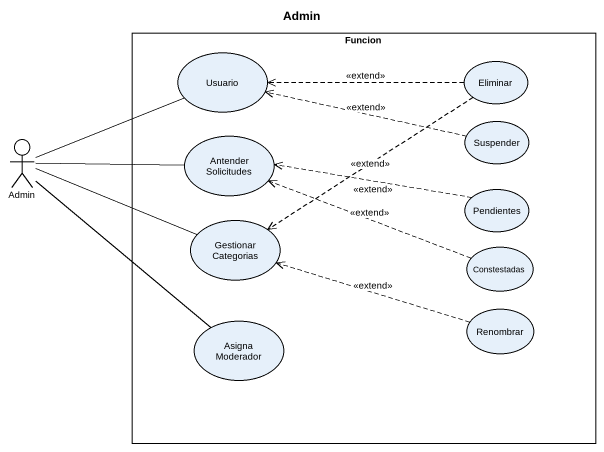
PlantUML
@startuml
title Admin
rectangle Funcion {
  usecase Usuario
  usecase Eliminar
  usecase "Antender Solicitudes" as Antender_Solicitudes
  usecase Suspender
  usecase Pendientes
  usecase "Gestionar Categorias" as Gestionar_Categorias
  usecase Constestadas
  usecase Renombrar
  usecase "Asigna Moderador" as Asigna_Moderador
}
actor Admin
Usuario -left- Admin
Eliminar .left.> Usuario : <<extend>>
Eliminar ..> Gestionar_Categorias : <<extend>>
Admin -- Asigna_Moderador
Antender_Solicitudes -left- Admin
Suspender .left.> Usuario : <<extend>>
Pendientes .left.> Antender_Solicitudes : <<extend>>
Gestionar_Categorias -left- Admin
Constestadas .left.> Antender_Solicitudes : <<extend>>
Renombrar .left.> Gestionar_Categorias : <<extend>>
@enduml
